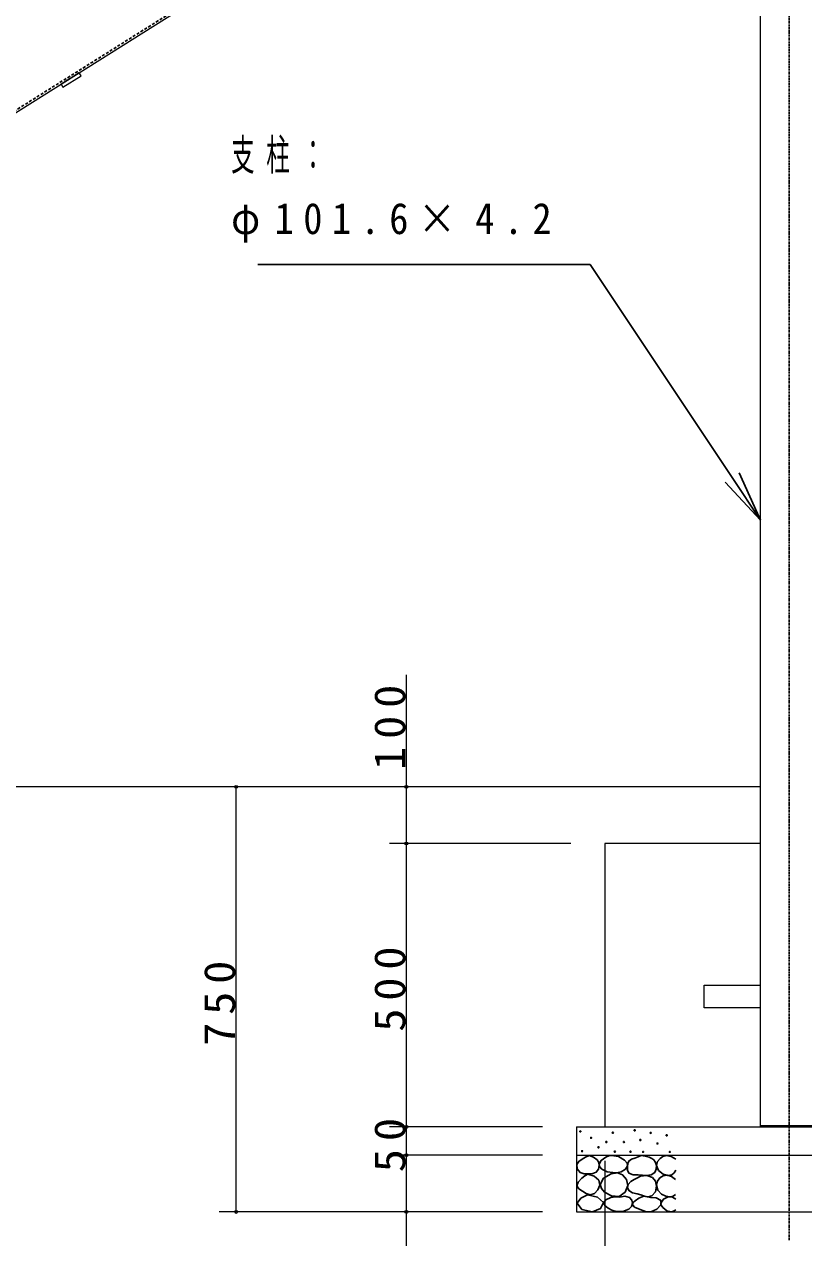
# Model space of a CAD drawing. Units: millimetres at full size. Extents: x -11723 to 28, y -1854 to 8010.
# Drawn here: x -8373 to -7000, y 1435 to 3575 of the extents above; entities that cross this region are included whole.
import ezdxf

# ---------------------------------------------------------------- set-up
doc = ezdxf.new("R2010")
doc.units = ezdxf.units.MM
doc.linetypes.add('USER2', pattern=[6, 3, -1, 1, -1])
doc.linetypes.add('USER4', pattern=[8, 5, -3])
doc.layers.add('線', color=2, linetype='Continuous', lineweight=25)
doc.layers.add('補助', color=2, linetype='Continuous', lineweight=13)
doc.styles.add('ＭＳ ゴシック', font='')
doc.styles.get('ＭＳ ゴシック').set_extended_font_data('MS Gothic')

# ---------------------------------------------------------------- blocks, each defined once
blk = doc.blocks.new('dimension_origin')
at = {"color": 0, "linetype": 'Continuous', "lineweight": -2}
blk.add_circle((0, 0), 1.25, dxfattribs=at)

msp = doc.modelspace()

# ---------------------------------------------------------------- linework, layer by layer
at = {"layer": '線', "color": 20, "linetype": 'USER2'}
msp.add_line((-7024.958, 1430), (-7024.958, 4907.2), dxfattribs=at)
at = {"layer": '線', "color": 4, "linetype": 'USER4'}
msp.add_line((-9746.603, 2570.225), (-7434.917, 4023.155), dxfattribs=at)
at = {"layer": '線', "color": 7, "lineweight": 13}
for p, q in [((-7481.961, 3989.099), (-9744.581, 2567.007)), ((-7075.758, 1630), (-7075.758, 3971.7)), ((-7075.758, 2230), (-10397.489, 2230)), ((-7075.758, 2130), (-7349.958, 2130)), ((-7349.958, 2130), (-7349.958, 1630)), ((-7174.958, 1880), (-7075.758, 1880)), ((-7174.958, 1840), (-7174.958, 1880)), ((-7075.758, 1840), (-7174.958, 1840)), ((-7399.958, 1630), (-7399.958, 1480)), ((-7399.958, 1630), (-6649.958, 1630)), ((-7075.758, 1630), (-6974.158, 1630)), ((-7399.958, 1580), (-6649.958, 1580)), ((-7399.958, 1480), (-6649.958, 1480))]:
    msp.add_line(p, q, dxfattribs=at)
at = {"layer": '線'}
msp.add_line((-7075.758, 1632), (-6974.158, 1632), dxfattribs=at)
at = {"layer": '線', "color": 7, "lineweight": 13}
msp.add_lwpolyline([(-8308.649, 3469.513), (-8305.456, 3464.433), (-8273.283, 3484.654), (-8276.476, 3489.734)], close=True, dxfattribs=at)
at = {"layer": '線'}
for points in [[(-7377.51, 1579.402), (-7383.972, 1576.862), (-7390.184, 1573.382), (-7396.042, 1569.344), (-7399.689, 1563.877), (-7398.677, 1556.294), (-7393.669, 1549.935), (-7386.804, 1547.345), (-7379.094, 1547.084), (-7371.482, 1547.688), (-7365.153, 1550.252), (-7361.4, 1555.538), (-7360.083, 1561.976), (-7360.931, 1567.181), (-7363.885, 1572.115), (-7370.045, 1576.942)], [(-7338.086, 1579.493), (-7342.99, 1578.876), (-7348.627, 1576.79), (-7356.599, 1571.002), (-7360.25, 1564.086), (-7359.375, 1560.124), (-7355.655, 1555.707), (-7346.164, 1550.934), (-7336.194, 1549.49), (-7328.843, 1549.318), (-7321.328, 1550.842), (-7313.729, 1555.456), (-7309.975, 1561.653), (-7310.945, 1566.306), (-7315.651, 1571.654), (-7326.32, 1577.861)], [(-7286.266, 1579.699), (-7291.527, 1577.47), (-7297.006, 1575.224), (-7303.161, 1572.997), (-7307.925, 1569.854), (-7309.823, 1565.463), (-7310.252, 1559.83), (-7309.957, 1553.701), (-7307.567, 1548.553), (-7300.202, 1545.683), (-7291.099, 1545.331), (-7283.816, 1544.746), (-7276.6, 1544.436), (-7268.492, 1545.815), (-7262.101, 1549.627), (-7259.402, 1555.292), (-7259.058, 1561.799), (-7260.647, 1567.512), (-7263.712, 1572.002), (-7267.115, 1574.489), (-7271.767, 1576.477), (-7278.944, 1578.656)], [(-7380.045, 1546.45), (-7385.374, 1543.657), (-7390.818, 1539.479), (-7397.266, 1532.659), (-7399.689, 1525.855), (-7396.062, 1521.027), (-7389.55, 1516.666), (-7382.913, 1512.379), (-7376.243, 1510.329), (-7368.598, 1512.776), (-7362.301, 1519.201), (-7359.195, 1527.478), (-7360.717, 1535.994), (-7368.875, 1543.245)], [(-7350.79, 1515.163), (-7338.201, 1508.307), (-7324.841, 1507.324), (-7314.558, 1514.778), (-7309.705, 1526.515), (-7311.985, 1537.293), (-7318.895, 1545.436), (-7327.72, 1548.869), (-7338.897, 1547.598), (-7352.651, 1539.543), (-7358.628, 1528.678), (-7355.993, 1521.484)], [(-7287.271, 1543.084), (-7292.764, 1540.291), (-7298.353, 1537.138), (-7304.547, 1533.53), (-7308.894, 1528.759), (-7309.884, 1523.231), (-7307.813, 1517.677), (-7301.095, 1513.918), (-7292.947, 1512.271), (-7286.529, 1510.108), (-7280.243, 1507.946), (-7273.872, 1506.919), (-7267.269, 1508.487), (-7261.091, 1515.719), (-7259.16, 1525.786), (-7260.868, 1534.29), (-7266.187, 1540.922), (-7276.259, 1544.208)], [(-7380.863, 1510.517), (-7392.183, 1504.498), (-7398.994, 1495.683), (-7390.508, 1484.413), (-7372.073, 1480.299), (-7357.719, 1486.41), (-7352.294, 1496.782), (-7363.075, 1505.89)], [(-7323.76, 1506.373), (-7331.295, 1506.999), (-7339.437, 1505.562), (-7348.365, 1501.504), (-7352.682, 1496.102), (-7349.995, 1491.419), (-7344.032, 1486.912), (-7337.554, 1483.069), (-7330.247, 1480.695), (-7318.399, 1480.928), (-7308.083, 1485.02), (-7303.38, 1489.827), (-7301.326, 1495.561), (-7302.385, 1500.709), (-7306.461, 1505.292), (-7314.859, 1507.832)], [(-7281.454, 1508.205), (-7289.922, 1504.61), (-7296.861, 1499.826), (-7299.884, 1497.311), (-7301.726, 1493.88), (-7297.76, 1488.391), (-7287.941, 1484.149), (-7278.202, 1480.924), (-7269.02, 1480.365), (-7258.178, 1484.869), (-7251.451, 1492.528), (-7250.643, 1496.519), (-7251.992, 1500.908), (-7259.633, 1504.685), (-7269.29, 1505.502), (-7275.52, 1506.747)]]:
    msp.add_lwpolyline(points, close=True, dxfattribs=at)
for points in [[(-7224.958, 1573.299), (-7233.385, 1578.154), (-7242.068, 1579.636), (-7247.688, 1577.948), (-7252.841, 1574.249), (-7257.313, 1568.941), (-7259.178, 1562.209), (-7255.51, 1553.439), (-7247.455, 1547), (-7239.156, 1544.621), (-7231.929, 1545.733), (-7227.879, 1549.109), (-7224.958, 1553.654)], [(-7225.275, 1537.178), (-7232.416, 1542.64), (-7240.484, 1545.099), (-7247.189, 1543.875), (-7253.158, 1540.03), (-7257.551, 1534.248), (-7259.178, 1527.039), (-7256.514, 1518.431), (-7250.306, 1511.513), (-7242.667, 1507.642), (-7235.098, 1506.761), (-7229.944, 1508.2), (-7225.275, 1510.88)], [(-7224.958, 1502.642), (-7230.977, 1505.96), (-7238.266, 1506.761), (-7246.983, 1502.427), (-7251.257, 1495.671), (-7250.645, 1492.001), (-7247.772, 1487.75), (-7240.609, 1482.278), (-7233.197, 1480.462), (-7228.9, 1481.514), (-7224.958, 1483.631)]]:
    msp.add_lwpolyline(points, dxfattribs=at)
for centre in [(-7393.352, 1622.177), (-7374.341, 1610.77), (-7336.003, 1619.959), (-7297.542, 1624.091), (-7287.541, 1607.063), (-7269.431, 1619.496), (-7241.05, 1615.172), (-7390.184, 1587.323), (-7361.351, 1593.977), (-7347.409, 1603.483), (-7332.517, 1586.373), (-7316.462, 1603.549), (-7304.84, 1586.521), (-7282.675, 1585.98), (-7257.268, 1600.846), (-7235.644, 1585.98)]:
    msp.add_circle(centre, 1, dxfattribs=at)
at = {"layer": '補助', "lineweight": 25}
for p, q in [((-7405.758, 3151.588), (-7961.908, 3151.588)), ((-7375.758, 3151.588), (-7405.758, 3151.588)), ((-7125.625, 2775.772), (-7375.758, 3151.588)), ((-7113.138, 2784.083), (-7075.758, 2700.85)), ((-7138.112, 2767.461), (-7075.758, 2700.85)), ((-7075.758, 2700.85), (-7125.625, 2775.772))]:
    msp.add_line(p, q, dxfattribs=at)
at = {"layer": '補助'}
for p, q in [((-7699.958, 2130), (-7699.958, 2427.571)), ((-7459.96, 2230), (-8029.958, 2230)), ((-7999.958, 1480), (-7999.958, 2230)), ((-7459.96, 2230), (-7729.958, 2230)), ((-7409.958, 2130), (-7729.958, 2130)), ((-7409.958, 2130), (-7729.958, 2130)), ((-7699.958, 1630), (-7699.958, 2130)), ((-7459.958, 1630), (-7729.958, 1630)), ((-7459.958, 1630), (-7729.958, 1630)), ((-7699.958, 1577), (-7699.958, 1633)), ((-7459.958, 1580), (-7729.958, 1580)), ((-7459.958, 1580), (-7729.958, 1580)), ((-7699.958, 1282.429), (-7699.958, 1580)), ((-7349.958, 1570), (-7349.958, 1150)), ((-7459.958, 1480), (-8029.958, 1480)), ((-7459.958, 1480), (-7729.958, 1480))]:
    msp.add_line(p, q, dxfattribs=at)

# ---------------------------------------------------------------- block references
at = {"layer": '補助', "xscale": 2, "yscale": 2}
for p, rotation in [((-7999.958, 2230), 270), ((-7699.958, 2230), 270), ((-7699.958, 2130), 270), ((-7699.958, 2130), 90), ((-7699.958, 1630), 90), ((-7699.958, 1630), 90), ((-7699.958, 1580), 270), ((-7699.958, 1580), 270), ((-7999.958, 1480), 90), ((-7699.958, 1480), 90)]:
    msp.add_blockref('dimension_origin', p, dxfattribs=dict(at, rotation=rotation))

# ---------------------------------------------------------------- texts
at = {"layer": '補助', "char_height": 54.99, "attachment_point": 1, "style": 'ＭＳ ゴシック'}
for s, insert in [('\\T1.5;\\W0.55;支柱：', (-8008.866, 3372.838)), ('\\T1.5;\\W0.9;φ101.6×4.2', (-8008.866, 3260.338))]:
    msp.add_mtext(s, dxfattribs=dict(at, insert=insert))
at = {"layer": '補助', "char_height": 54.99, "attachment_point": 8, "rotation": 90, "style": 'ＭＳ ゴシック'}
for s, insert in [('\\T1.33;\\W1.1;100', (-7700.958, 2341.857)), ('\\T1.33;\\W1.1;500', (-7700.958, 1880)), ('\\T1.33;\\W1.1;750', (-8000.958, 1855)), ('\\T1.34;\\W1.1;50', (-7700.958, 1605))]:
    msp.add_mtext(s, dxfattribs=dict(at, insert=insert))

doc.saveas('drawing.dxf')
